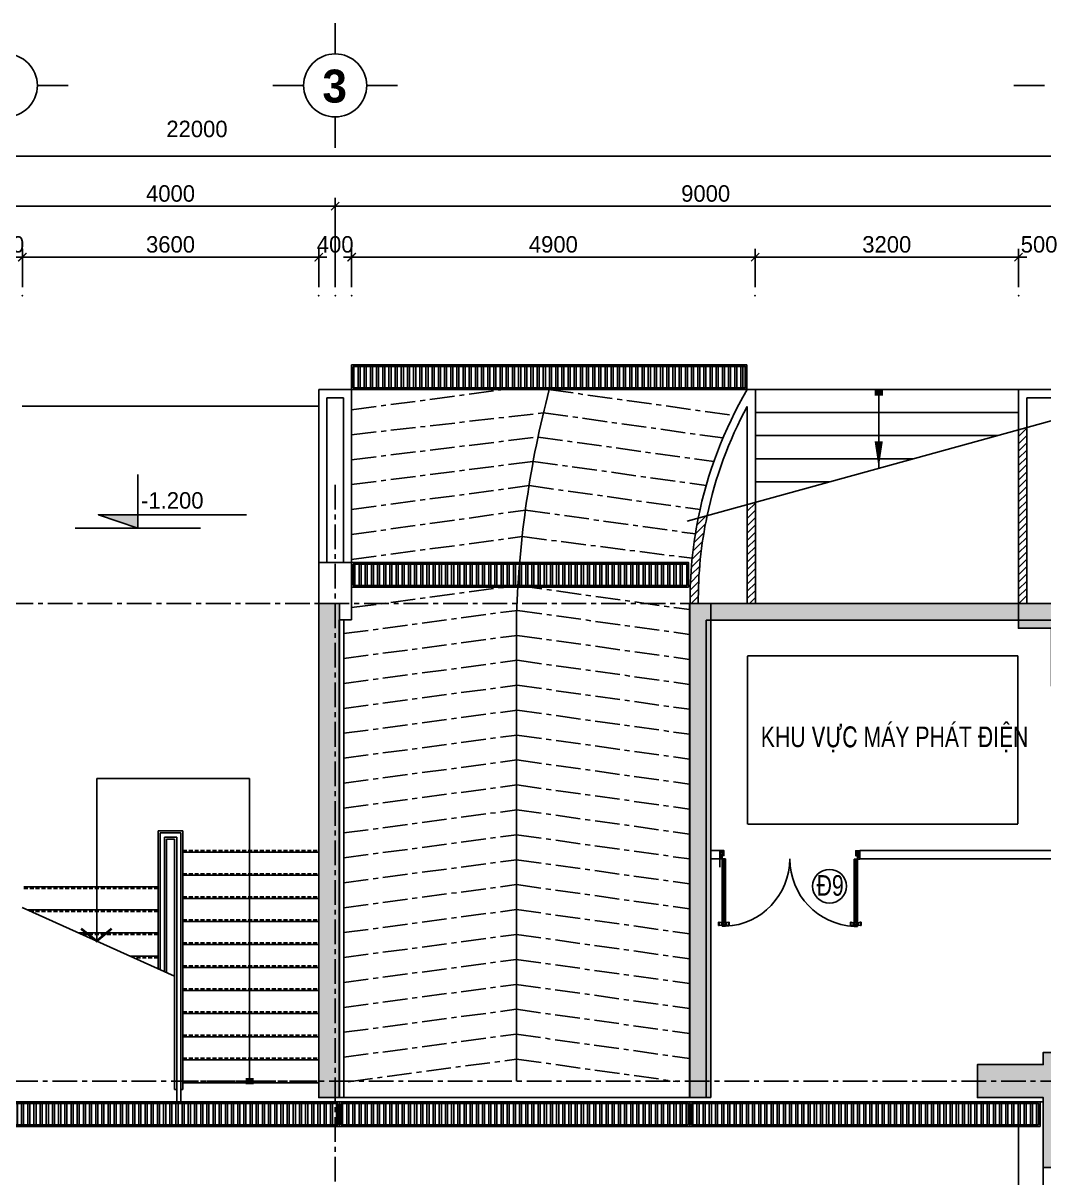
# Model space of a CAD drawing. Header units: inches. Extents: x -844707 to -690155, y -211546 to -175871.
# Drawn here: x -829822 to -817423, y -191567 to -177541 of the extents above; entities that cross this region are included whole.
import ezdxf

# ---------------------------------------------------------------- set-up
doc = ezdxf.new("R2010")
doc.units = ezdxf.units.IN
doc.header["$LTSCALE"] = 48
doc.header["$MEASUREMENT"] = 0
for name, pattern in [('CENTER', [2, 1.25, -0.25, 0.25, -0.25]), ('DASHED', [0.75, 0.5, -0.25]), ('HIDDEN2', [0.1875, 0.125, -0.0625])]:
    doc.linetypes.add(name, pattern=pattern)
for name, color, linetype in [('DWGSHARE.com-co-DWGSHARE.com', 72, 'Continuous'), ('DWGSHARE.com-COT-DWGSHARE.com', 2, 'Continuous'), ('DWGSHARE.com-CUA-DWGSHARE.com', 231, 'Continuous'), ('DWGSHARE.com-DIM-DWGSHARE.com', 251, 'Continuous'), ('DWGSHARE.com-duong-DWGSHARE.com', 160, 'Continuous'), ('DWGSHARE.com-HATCH-DWGSHARE.com', 8, 'Continuous'), ('DWGSHARE.com-LAYER1-DWGSHARE.com', 150, 'Continuous'), ('DWGSHARE.com-NET-DWGSHARE.com', 245, 'Continuous'), ('DWGSHARE.com-NETNH-DWGSHARE.com', 154, 'Continuous'), ('DWGSHARE.com-NETTHAY-DWGSHARE.com', 2, 'Continuous'), ('DWGSHARE.com-text-DWGSHARE.com', 3, 'Continuous'), ('DWGSHARE.com-TIM-DWGSHARE.com', 10, 'Continuous'), ('DWGSHARE.com-truc-DWGSHARE.com', 250, 'CENTER'), ('DWGSHARE.com-TUONG-DWGSHARE.com', 7, 'Continuous')]:
    doc.layers.add(name, color=color, linetype=linetype)
doc.layers.add('DWGSHARE.com-DefPoints-DWGSHARE.com', color=7, linetype='Continuous', plot=False)
doc.styles.add('AVO-B', font='')
doc.styles.add('KTEN', font='', dxfattribs={"width": 0.9})
doc.styles.get("Standard").update_dxf_attribs({"font": ''})
doc.styles.add('VNI-AVO', font='')
doc.styles.get('AVO-B').set_extended_font_data('VNI-Avo', bold=True)
doc.styles.get('KTEN').set_extended_font_data('VNI-Helve-Condense')
doc.styles.get('Standard').set_extended_font_data('VNI-Avo')
doc.styles.get('VNI-AVO').set_extended_font_data('VNI-Avo')
doc.dimstyles.new('tl1-100', dxfattribs={"dimtxt": 200, "dimasz": 100, "dimexe": 100, "dimexo": 100, "dimgap": 50, "dimtad": 1, "dimdec": 0, "dimzin": 0, "dimdsep": 46, "dimtxsty": 'VNI-AVO', "dimblk": 'ARCHTICK', "dimcen": 1, "dimdle": 100, "dimclrd": 256, "dimclre": 256, "dimclrt": 2, "dimadec": 0, "dimazin": 0, "dimtfac": 1, "dimtdec": 0, "dimtix": 1, "dimtofl": 0, "dimtmove": 2, "dimatfit": 3, "dimldrblk": 'ARCHTICK', "dimfxl": 1, "dimtolj": 2, "dimtzin": 0, "dimarcsym": 0})
pattern_1 = [(45, (1824.254, 243.67), (-44.194174, 44.194174), [])]

# ---------------------------------------------------------------- blocks, each defined once
blk = doc.blocks.new('_ArchTick')
at = {"color": 0, "linetype": 'ByBlock', "const_width": 0.15}
blk.add_lwpolyline([(-0.5, -0.5), (0.5, 0.5)], dxfattribs=at)
blk = doc.blocks.new('*D299')
at = {"layer": 'DWGSHARE.com-DefPoints-DWGSHARE.com', "color": 0, "transparency": 16777216}
for p in [(-826031, -179765), (-826031, -180850), (-817031, -180850)]:
    blk.add_point(p, dxfattribs=at)
at = {"layer": 'DWGSHARE.com-DIM-DWGSHARE.com', "lineweight": -2, "transparency": 16777216}
for p, q in [((-826031, -180750), (-826031, -179665)), ((-817031, -180750), (-817031, -179665)), ((-816931, -179765), (-826131, -179765))]:
    blk.add_line(p, q, dxfattribs=at)
at = {"layer": 'DWGSHARE.com-DIM-DWGSHARE.com', "lineweight": -2, "transparency": 16777216, "xscale": 100, "yscale": 100, "zscale": 100, "rotation": 180}
blk.add_blockref('_ArchTick', (-826031, -179765), dxfattribs=at)
at = {"layer": 'DWGSHARE.com-DIM-DWGSHARE.com', "lineweight": -2, "transparency": 16777216, "xscale": 100, "yscale": 100, "zscale": 100}
blk.add_blockref('_ArchTick', (-817031, -179765), dxfattribs=at)
at = {"layer": 'DWGSHARE.com-DIM-DWGSHARE.com', "color": 2, "transparency": 16777216, "insert": (-821531, -179612), "char_height": 200, "attachment_point": 5, "style": 'VNI-AVO'}
blk.add_mtext('\\A2;9000', dxfattribs=at)
blk = doc.blocks.new('*D300')
at = {"layer": 'DWGSHARE.com-DefPoints-DWGSHARE.com', "color": 0, "transparency": 16777216}
for p in [(-830031, -179765), (-830031, -180850), (-826031, -180850)]:
    blk.add_point(p, dxfattribs=at)
at = {"layer": 'DWGSHARE.com-DIM-DWGSHARE.com', "lineweight": -2, "transparency": 16777216}
for p, q in [((-830031, -180750), (-830031, -179665)), ((-826031, -180750), (-826031, -179665)), ((-825931, -179765), (-830131, -179765))]:
    blk.add_line(p, q, dxfattribs=at)
at = {"layer": 'DWGSHARE.com-DIM-DWGSHARE.com', "lineweight": -2, "transparency": 16777216, "xscale": 100, "yscale": 100, "zscale": 100, "rotation": 180}
blk.add_blockref('_ArchTick', (-830031, -179765), dxfattribs=at)
at = {"layer": 'DWGSHARE.com-DIM-DWGSHARE.com', "lineweight": -2, "transparency": 16777216, "xscale": 100, "yscale": 100, "zscale": 100}
blk.add_blockref('_ArchTick', (-826031, -179765), dxfattribs=at)
at = {"layer": 'DWGSHARE.com-DIM-DWGSHARE.com', "color": 2, "transparency": 16777216, "insert": (-828031, -179612), "char_height": 200, "attachment_point": 5, "style": 'VNI-AVO'}
blk.add_mtext('\\A2;4000', dxfattribs=at)
blk = doc.blocks.new('*D302')
at = {"layer": 'DWGSHARE.com-DefPoints-DWGSHARE.com', "color": 0, "transparency": 16777216}
for p in [(-839031, -179156), (-839031, -180850), (-817031, -180850)]:
    blk.add_point(p, dxfattribs=at)
at = {"layer": 'DWGSHARE.com-DIM-DWGSHARE.com', "lineweight": -2, "transparency": 16777216}
for p, q in [((-839031, -180750), (-839031, -179056)), ((-817031, -180750), (-817031, -179056)), ((-816931, -179156), (-839131, -179156))]:
    blk.add_line(p, q, dxfattribs=at)
at = {"layer": 'DWGSHARE.com-DIM-DWGSHARE.com', "lineweight": -2, "transparency": 16777216, "xscale": 100, "yscale": 100, "zscale": 100, "rotation": 180}
blk.add_blockref('_ArchTick', (-839031, -179156), dxfattribs=at)
at = {"layer": 'DWGSHARE.com-DIM-DWGSHARE.com', "lineweight": -2, "transparency": 16777216, "xscale": 100, "yscale": 100, "zscale": 100}
blk.add_blockref('_ArchTick', (-817031, -179156), dxfattribs=at)
at = {"layer": 'DWGSHARE.com-DIM-DWGSHARE.com', "color": 2, "transparency": 16777216, "insert": (-827710, -178828), "char_height": 200, "attachment_point": 5, "style": 'VNI-AVO'}
blk.add_mtext('\\A2;22000', dxfattribs=at)
blk = doc.blocks.new('*D306')
at = {"layer": 'DWGSHARE.com-DefPoints-DWGSHARE.com', "color": 0, "transparency": 16777216}
for p in [(-829831, -180384), (-830231, -180850), (-829831, -180850)]:
    blk.add_point(p, dxfattribs=at)
at = {"layer": 'DWGSHARE.com-DIM-DWGSHARE.com', "lineweight": -2, "transparency": 16777216}
for p, q in [((-830231, -180750), (-830231, -180284)), ((-829831, -180750), (-829831, -180284)), ((-830231, -180384), (-830331, -180384)), ((-829831, -180384), (-829731, -180384))]:
    blk.add_line(p, q, dxfattribs=at)
at = {"layer": 'DWGSHARE.com-DIM-DWGSHARE.com', "lineweight": -2, "transparency": 16777216, "xscale": 100, "yscale": 100, "zscale": 100}
blk.add_blockref('_ArchTick', (-830231, -180384), dxfattribs=at)
at = {"layer": 'DWGSHARE.com-DIM-DWGSHARE.com', "lineweight": -2, "transparency": 16777216, "xscale": 100, "yscale": 100, "zscale": 100, "rotation": 180}
blk.add_blockref('_ArchTick', (-829831, -180384), dxfattribs=at)
at = {"layer": 'DWGSHARE.com-DIM-DWGSHARE.com', "color": 2, "transparency": 16777216, "insert": (-830031, -180230), "char_height": 200, "attachment_point": 5, "style": 'VNI-AVO'}
blk.add_mtext('\\A2;400', dxfattribs=at)
blk = doc.blocks.new('*D307')
at = {"layer": 'DWGSHARE.com-DefPoints-DWGSHARE.com', "color": 0, "transparency": 16777216}
for p in [(-826231, -180384), (-829831, -180850), (-826231, -180850)]:
    blk.add_point(p, dxfattribs=at)
at = {"layer": 'DWGSHARE.com-DIM-DWGSHARE.com', "lineweight": -2, "transparency": 16777216}
for p, q in [((-829831, -180750), (-829831, -180284)), ((-826231, -180750), (-826231, -180284)), ((-829931, -180384), (-826131, -180384))]:
    blk.add_line(p, q, dxfattribs=at)
at = {"layer": 'DWGSHARE.com-DIM-DWGSHARE.com', "lineweight": -2, "transparency": 16777216, "xscale": 100, "yscale": 100, "zscale": 100, "rotation": 180}
blk.add_blockref('_ArchTick', (-829831, -180384), dxfattribs=at)
at = {"layer": 'DWGSHARE.com-DIM-DWGSHARE.com', "lineweight": -2, "transparency": 16777216, "xscale": 100, "yscale": 100, "zscale": 100}
blk.add_blockref('_ArchTick', (-826231, -180384), dxfattribs=at)
at = {"layer": 'DWGSHARE.com-DIM-DWGSHARE.com', "color": 2, "transparency": 16777216, "insert": (-828031, -180230), "char_height": 200, "attachment_point": 5, "style": 'VNI-AVO'}
blk.add_mtext('\\A2;3600', dxfattribs=at)
blk = doc.blocks.new('*D308')
at = {"layer": 'DWGSHARE.com-DefPoints-DWGSHARE.com', "color": 0, "transparency": 16777216}
for p in [(-825831, -180384), (-826231, -180850), (-825831, -180850)]:
    blk.add_point(p, dxfattribs=at)
at = {"layer": 'DWGSHARE.com-DIM-DWGSHARE.com', "lineweight": -2, "transparency": 16777216}
for p, q in [((-826231, -180750), (-826231, -180284)), ((-825831, -180750), (-825831, -180284)), ((-826231, -180384), (-826331, -180384)), ((-825831, -180384), (-825731, -180384))]:
    blk.add_line(p, q, dxfattribs=at)
at = {"layer": 'DWGSHARE.com-DIM-DWGSHARE.com', "lineweight": -2, "transparency": 16777216, "xscale": 100, "yscale": 100, "zscale": 100}
blk.add_blockref('_ArchTick', (-826231, -180384), dxfattribs=at)
at = {"layer": 'DWGSHARE.com-DIM-DWGSHARE.com', "lineweight": -2, "transparency": 16777216, "xscale": 100, "yscale": 100, "zscale": 100, "rotation": 180}
blk.add_blockref('_ArchTick', (-825831, -180384), dxfattribs=at)
at = {"layer": 'DWGSHARE.com-DIM-DWGSHARE.com', "color": 2, "transparency": 16777216, "insert": (-826031, -180230), "char_height": 200, "attachment_point": 5, "style": 'VNI-AVO'}
blk.add_mtext('\\A2;400', dxfattribs=at)
blk = doc.blocks.new('*D309')
at = {"layer": 'DWGSHARE.com-DefPoints-DWGSHARE.com', "color": 0, "transparency": 16777216}
for p in [(-820931, -180384), (-825831, -180850), (-820931, -180850)]:
    blk.add_point(p, dxfattribs=at)
at = {"layer": 'DWGSHARE.com-DIM-DWGSHARE.com', "lineweight": -2, "transparency": 16777216}
for p, q in [((-825831, -180750), (-825831, -180284)), ((-820931, -180750), (-820931, -180284)), ((-825931, -180384), (-820831, -180384))]:
    blk.add_line(p, q, dxfattribs=at)
at = {"layer": 'DWGSHARE.com-DIM-DWGSHARE.com', "lineweight": -2, "transparency": 16777216, "xscale": 100, "yscale": 100, "zscale": 100, "rotation": 180}
blk.add_blockref('_ArchTick', (-825831, -180384), dxfattribs=at)
at = {"layer": 'DWGSHARE.com-DIM-DWGSHARE.com', "lineweight": -2, "transparency": 16777216, "xscale": 100, "yscale": 100, "zscale": 100}
blk.add_blockref('_ArchTick', (-820931, -180384), dxfattribs=at)
at = {"layer": 'DWGSHARE.com-DIM-DWGSHARE.com', "color": 2, "transparency": 16777216, "insert": (-823381, -180230), "char_height": 200, "attachment_point": 5, "style": 'VNI-AVO'}
blk.add_mtext('\\A2;4900', dxfattribs=at)
blk = doc.blocks.new('*D311')
at = {"layer": 'DWGSHARE.com-DefPoints-DWGSHARE.com', "color": 0, "transparency": 16777216}
for p in [(-820931, -180384), (-820931, -180850), (-817731, -180850)]:
    blk.add_point(p, dxfattribs=at)
at = {"layer": 'DWGSHARE.com-DIM-DWGSHARE.com', "lineweight": -2, "transparency": 16777216}
for p, q in [((-820931, -180750), (-820931, -180284)), ((-817731, -180750), (-817731, -180284)), ((-817631, -180384), (-821031, -180384))]:
    blk.add_line(p, q, dxfattribs=at)
at = {"layer": 'DWGSHARE.com-DIM-DWGSHARE.com', "lineweight": -2, "transparency": 16777216, "xscale": 100, "yscale": 100, "zscale": 100, "rotation": 180}
blk.add_blockref('_ArchTick', (-820931, -180384), dxfattribs=at)
at = {"layer": 'DWGSHARE.com-DIM-DWGSHARE.com', "lineweight": -2, "transparency": 16777216, "xscale": 100, "yscale": 100, "zscale": 100}
blk.add_blockref('_ArchTick', (-817731, -180384), dxfattribs=at)
at = {"layer": 'DWGSHARE.com-DIM-DWGSHARE.com', "color": 2, "transparency": 16777216, "insert": (-819331, -180230), "char_height": 200, "attachment_point": 5, "style": 'VNI-AVO'}
blk.add_mtext('\\A2;3200', dxfattribs=at)
blk = doc.blocks.new('*D315')
at = {"layer": 'DWGSHARE.com-DefPoints-DWGSHARE.com', "color": 0, "transparency": 16777216}
for p in [(-817731, -180384), (-817731, -180850), (-817231, -180850)]:
    blk.add_point(p, dxfattribs=at)
at = {"layer": 'DWGSHARE.com-DIM-DWGSHARE.com', "lineweight": -2, "transparency": 16777216}
for p, q in [((-817731, -180750), (-817731, -180284)), ((-817231, -180750), (-817231, -180284)), ((-817731, -180384), (-817831, -180384)), ((-817231, -180384), (-817131, -180384))]:
    blk.add_line(p, q, dxfattribs=at)
at = {"layer": 'DWGSHARE.com-DIM-DWGSHARE.com', "lineweight": -2, "transparency": 16777216, "xscale": 100, "yscale": 100, "zscale": 100}
blk.add_blockref('_ArchTick', (-817731, -180384), dxfattribs=at)
at = {"layer": 'DWGSHARE.com-DIM-DWGSHARE.com', "lineweight": -2, "transparency": 16777216, "xscale": 100, "yscale": 100, "zscale": 100, "rotation": 180}
blk.add_blockref('_ArchTick', (-817231, -180384), dxfattribs=at)
at = {"layer": 'DWGSHARE.com-DIM-DWGSHARE.com', "color": 2, "transparency": 16777216, "insert": (-817481, -180230), "char_height": 200, "attachment_point": 5, "style": 'VNI-AVO'}
blk.add_mtext('\\A2;500', dxfattribs=at)

msp = doc.modelspace()

# ---------------------------------------------------------------- hatches: boundary and pattern name
at = {"layer": 'DWGSHARE.com-COT-DWGSHARE.com'}
for points in [[(-825978.1, -190592.2), (-826231.3, -190592.2), (-826231.3, -184591.6), (-825977.9, -184591.6)], [(-821470.2, -190592.2), (-821723.4, -190592.2), (-821723.5, -184591.6), (-821470.1, -184591.6)], [(-817731.2, -184591.8), (-817031.2, -184591.8), (-817031.2, -185591.8), (-817331.2, -185591.8), (-817331.2, -184891.8), (-817731.2, -184891.8)], [(-817430.9, -191442), (-817030.9, -191442), (-817030.9, -190592), (-817030.9, -190042.1), (-817430.9, -190042.1), (-817430.9, -190191.7), (-818231.1, -190191.7), (-818231.1, -190592.4), (-817430.9, -190592.4)]]:
    msp.add_hatch(color=256, dxfattribs=at).paths.add_polyline_path(points)
at = {"layer": 'DWGSHARE.com-DIM-DWGSHARE.com'}
msp.add_hatch(color=256, dxfattribs=at).paths.add_polyline_path([(-817731.2, -184591.8), (-821470.1, -184591.8), (-821470.1, -184791.7), (-817731.2, -184791.7)])
at = {"layer": 'DWGSHARE.com-HATCH-DWGSHARE.com'}
h = msp.add_hatch(dxfattribs=at)
h.set_pattern_fill('ANSI32', color=256, scale=200, angle=45, style=0)
h.set_pattern_definition([(90, (-778652.96, -384162.474), (-75, 1e-14), []), (90, (-778627.96, -384137.474), (-75, 1e-14), [])])
h.paths.add_polyline_path([(-821051, -181711.9), (-825810.9, -181711.8), (-825810.9, -181971.8), (-821051, -181971.9)])
h = msp.add_hatch(dxfattribs=at)
h.set_pattern_fill('ANSI31', color=256, scale=500, style=0)
h.set_pattern_definition(pattern_1)
h.paths.add_polyline_path([(-817631.2, -182452.9), (-817731.2, -182480.5), (-817731.2, -184591.7), (-817631.2, -184591.7)])
h.paths.add_polyline_path([(-817231.2, -182342.6), (-817331.2, -182370.2), (-817331.2, -184591.7), (-817231.2, -184591.7)])
h = msp.add_hatch(dxfattribs=at)
h.set_pattern_fill('ANSI31', color=256, scale=500, style=0)
h.set_pattern_definition(pattern_1)
h.paths.add_polyline_path([(-821513.1, -183523.6), (-821621.4, -183553.4, 0.0515965), (-821720.8, -184591.6), (-821620.8, -184591.6, -0.054191)])
h.paths.add_polyline_path([(-820926, -183361.6), (-821026, -183389.2), (-821026, -184591.7), (-820926, -184591.7)])
h = msp.add_hatch(dxfattribs=at)
h.set_pattern_fill('ANSI32', color=256, scale=200, angle=45, style=0)
h.set_pattern_definition([(90, (-737991.33, -377624.51), (-75, 1e-14), []), (90, (-737966.33, -377599.51), (-75, 1e-14), [])])
h.paths.add_polyline_path([(-821778.5, -184111.9), (-825811, -184111.8), (-825811, -184371.8), (-821778.5, -184371.9)])
h = msp.add_hatch(dxfattribs=at)
h.set_pattern_fill('ANSI32', color=256, scale=200, angle=45, style=0)
h.set_pattern_definition([(90, (-913964.88, -384174.84), (75, 1e-14), []), (90, (-913989.88, -384149.84), (75, 1e-14), [])])
h.paths.add_polyline_path([(-825998.1, -190662.2), (-830212.7, -190662.2), (-830212.7, -190922.2), (-825998.1, -190922.2)])
h = msp.add_hatch(dxfattribs=at)
h.set_pattern_fill('ANSI32', color=256, scale=200, angle=45, style=0)
h.set_pattern_definition([(90, (-737991.23, -384174.84), (-75, 1e-14), []), (90, (-737966.23, -384149.84), (-75, 1e-14), [])])
h.paths.add_polyline_path([(-821743.4, -190662.2), (-825958.1, -190662.2), (-825958.1, -190922.2), (-821743.4, -190922.2)])
h = msp.add_hatch(dxfattribs=at)
h.set_pattern_fill('ANSI32', color=256, scale=200, angle=45, style=0)
h.set_pattern_definition([(90, (-733736.62, -384174.84), (-75, 1e-14), []), (90, (-733711.62, -384149.84), (-75, 1e-14), [])])
h.paths.add_polyline_path([(-817488.8, -190922.2), (-817488.8, -190662.2), (-821703.4, -190662.2), (-821703.4, -190922.2)])
at = {"layer": 'DWGSHARE.com-LAYER1-DWGSHARE.com'}
msp.add_hatch(color=1, dxfattribs=at).paths.add_polyline_path([(-828428.6, -183511.9), (-828906.8, -183511.9), (-828428.6, -183675.3)])

# ---------------------------------------------------------------- linework, layer by layer
at = {"color": 1}
for p, q in [((-821328.7, -187691.9), (-821358.7, -187591.9)), ((-821358.7, -187591.9), (-821308.7, -187632.6)), ((-819658.7, -187593.9), (-819708.7, -187634.6)), ((-819688.7, -187693.9), (-819658.7, -187593.9)), ((-821328.7, -187691.9), (-821288.7, -187734.4)), ((-821328.7, -187691.9), (-821304.5, -187751.9)), ((-819688.7, -187693.9), (-819728.7, -187736.4)), ((-819688.7, -187693.9), (-819712.8, -187753.9)), ((-821373.7, -188460.7), (-821373.7, -188500.7)), ((-821368.7, -188460.7), (-821373.7, -188460.7)), ((-821368.7, -188500.7), (-821373.7, -188500.7)), ((-821338.7, -188465.7), (-821368.7, -188460.7)), ((-821368.7, -188460.7), (-821368.7, -188500.7)), ((-821338.7, -188495.7), (-821368.7, -188500.7)), ((-821338.7, -188465.7), (-821338.7, -188495.7)), ((-821328.7, -188470.7), (-821338.7, -188470.7)), ((-821328.7, -188490.7), (-821338.7, -188490.7)), ((-821328.7, -188450.7), (-821304.5, -188510.7)), ((-821328.7, -188450.7), (-821288.7, -188473.2)), ((-821288.7, -188470.7), (-821278.7, -188470.7)), ((-821288.7, -188490.7), (-821278.7, -188490.7)), ((-821278.7, -188465.7), (-821248.7, -188460.7)), ((-821278.7, -188465.7), (-821278.7, -188495.7)), ((-821278.7, -188495.7), (-821248.7, -188500.7)), ((-821248.7, -188460.7), (-821243.7, -188460.7)), ((-821248.7, -188460.7), (-821248.7, -188500.7)), ((-821248.7, -188500.7), (-821243.7, -188500.7)), ((-821243.7, -188460.7), (-821243.7, -188500.7)), ((-819773.7, -188462.7), (-819773.7, -188502.7)), ((-819768.7, -188462.7), (-819773.7, -188462.7)), ((-819768.7, -188502.7), (-819773.7, -188502.7)), ((-819768.7, -188462.7), (-819768.7, -188502.7)), ((-819738.7, -188467.7), (-819768.7, -188462.7)), ((-819738.7, -188497.7), (-819768.7, -188502.7)), ((-819738.7, -188467.7), (-819738.7, -188497.7)), ((-819728.7, -188472.7), (-819738.7, -188472.7)), ((-819728.7, -188492.7), (-819738.7, -188492.7)), ((-819688.7, -188452.7), (-819728.7, -188475.2)), ((-819688.7, -188452.7), (-819712.8, -188512.7)), ((-819688.7, -188472.7), (-819678.7, -188472.7)), ((-819688.7, -188492.7), (-819678.7, -188492.7)), ((-819678.7, -188467.7), (-819648.7, -188462.7)), ((-819678.7, -188467.7), (-819678.7, -188497.7)), ((-819678.7, -188497.7), (-819648.7, -188502.7)), ((-819648.7, -188462.7), (-819648.7, -188502.7)), ((-819648.7, -188462.7), (-819643.7, -188462.7)), ((-819648.7, -188502.7), (-819643.7, -188502.7)), ((-819643.7, -188462.7), (-819643.7, -188502.7))]:
    msp.add_line(p, q, dxfattribs=at)
at = {"color": 3}
for p, q in [((-821328.7, -187751.9), (-821328.7, -187691.9)), ((-821328.7, -187691.9), (-821288.7, -187691.9)), ((-821328.7, -187751.9), (-821288.7, -187751.9)), ((-821288.7, -187751.9), (-821288.7, -187691.9)), ((-819688.7, -187693.9), (-819728.7, -187693.9)), ((-819728.7, -187753.9), (-819728.7, -187693.9)), ((-819688.7, -187753.9), (-819728.7, -187753.9)), ((-819688.7, -187753.9), (-819688.7, -187693.9)), ((-821328.7, -188450.7), (-821328.7, -188510.7)), ((-821328.7, -188450.7), (-821288.7, -188450.7)), ((-821288.7, -188450.7), (-821288.7, -188510.7)), ((-819688.7, -188452.7), (-819728.7, -188452.7)), ((-819728.7, -188452.7), (-819728.7, -188512.7)), ((-819688.7, -188452.7), (-819688.7, -188512.7)), ((-821328.7, -188510.7), (-821288.7, -188510.7)), ((-819688.7, -188512.7), (-819728.7, -188512.7))]:
    msp.add_line(p, q, dxfattribs=at)
for points in [[(-821328.7, -187651.9), (-821328.7, -187691.9), (-821358.7, -187691.9), (-821358.7, -187591.9), (-821308.7, -187591.9), (-821308.7, -187651.9)], [(-819688.7, -187653.9), (-819688.7, -187693.9), (-819658.7, -187693.9), (-819658.7, -187593.9), (-819708.7, -187593.9), (-819708.7, -187653.9)]]:
    msp.add_lwpolyline(points, close=True, dxfattribs=at)
at = {"color": 1}
for centre, radius, start, end in [((-821371.4, -187596.3), 41, 288.04279, 6.13883), ((-821412.4, -187599.6), 96.3, 303.9098, 4.60784), ((-819605, -187601.6), 96.3, 175.39216, 236.0902), ((-819646, -187598.3), 41, 173.86117, 251.95721), ((-821334.6, -187692.7), 39.4, 278.6295, 1.1418), ((-821308.7, -187713.3), 34.3, 234.24334, 305.67284), ((-821328.7, -187691.9), 820, 272.79603, 0), ((-819688.7, -187693.9), 820, 180, 267.20397), ((-819708.7, -187715.3), 34.3, 234.32716, 305.75666), ((-819682.8, -187694.7), 39.4, 178.8582, 261.3705), ((-821319.3, -188448.2), 24.2, 247.10631, 353.95818), ((-821324.6, -188458.1), 42, 264.37312, 328.6899), ((-819692.8, -188460.1), 42, 211.3101, 275.62688), ((-819698.1, -188450.1), 24.2, 186.04182, 292.89369)]:
    msp.add_arc(centre, radius, start, end, dxfattribs=at)
at = {"layer": 'DWGSHARE.com-co-DWGSHARE.com'}
msp.add_line((-826231.4, -190591.8), (-821526.8, -190591.8), dxfattribs=at)
at = {"layer": 'DWGSHARE.com-COT-DWGSHARE.com'}
for points in [[(-825978.1, -190592.2), (-826231.3, -190592.2), (-826231.3, -184591.6), (-825977.9, -184591.6)], [(-821470.2, -190592.2), (-821723.4, -190592.2), (-821723.5, -184591.6), (-821470.1, -184591.6)], [(-817731.2, -184591.8), (-817031.2, -184591.8), (-817031.2, -185591.8), (-817331.2, -185591.8), (-817331.2, -184891.8), (-817731.2, -184891.8)], [(-817430.9, -191442), (-817030.9, -191442), (-817030.9, -190592), (-817030.9, -190042.1), (-817430.9, -190042.1), (-817430.9, -190191.7), (-818231.1, -190191.7), (-818231.1, -190592.4), (-817430.9, -190592.4)]]:
    msp.add_lwpolyline(points, close=True, dxfattribs=at)
at = {"layer": 'DWGSHARE.com-CUA-DWGSHARE.com'}
for p, q in [((-821328.7, -187751.9), (-821328.7, -188450.7)), ((-821308.7, -187751.9), (-821308.7, -188450.7)), ((-821298.7, -187751.9), (-821298.7, -188450.7)), ((-821288.7, -187751.9), (-821288.7, -188450.7)), ((-819728.7, -187753.9), (-819728.7, -188452.7)), ((-819718.7, -187753.9), (-819718.7, -188452.7)), ((-819708.7, -187753.9), (-819708.7, -188452.7)), ((-819688.7, -187753.9), (-819688.7, -188452.7))]:
    msp.add_line(p, q, dxfattribs=at)
msp.add_circle((-820026.8, -188024.5), 204.8, dxfattribs=at)
at = {"layer": 'DWGSHARE.com-DIM-DWGSHARE.com'}
for p, q in [((-826031.2, -177541.2), (-826031.2, -177915.2)), ((-829274.2, -178298.2), (-829648.2, -178298.2)), ((-826788.2, -178298.2), (-826414.2, -178298.2)), ((-825274.2, -178298.2), (-825648.2, -178298.2)), ((-817788.2, -178298.2), (-817414.2, -178298.2)), ((-826031.2, -179055.2), (-826031.2, -178681.2)), ((-829831.5, -188282.6), (-827981.2, -189117))]:
    msp.add_line(p, q, dxfattribs=at)
for centre in [(-830031.2, -178298.2), (-826031.2, -178298.2)]:
    msp.add_circle(centre, 383, dxfattribs=at)
at = {"layer": 'DWGSHARE.com-duong-DWGSHARE.com', "const_width": 100}
for points in [[(-819429, -181991.9), (-819429, -182065.3)], [(-827070.2, -190428.6), (-827070.2, -190355.2)]]:
    msp.add_lwpolyline(points, dxfattribs=at)
at = {"layer": 'DWGSHARE.com-duong-DWGSHARE.com'}
msp.add_lwpolyline([(-819429, -182948.8, 0, 100, 0), (-819429, -182620.6, 100, 100, 0)], format="xyseb", dxfattribs=at)
at = {"layer": 'DWGSHARE.com-HATCH-DWGSHARE.com'}
for p, q in [((-821753.8, -183590), (-816846.4, -182236.5)), ((-823826.8, -190391.9), (-823826.8, -184722.5))]:
    msp.add_line(p, q, dxfattribs=at)
at = {"layer": 'DWGSHARE.com-HATCH-DWGSHARE.com', "color": 1, "const_width": 30}
msp.add_lwpolyline([(-829117.5, -188540), (-828927.6, -188690.2), (-828746.1, -188540)], dxfattribs=at)
at = {"layer": 'DWGSHARE.com-HATCH-DWGSHARE.com'}
msp.add_arc((-811477.8, -185118.8), 12355.4, 165.33991, 178.16189, dxfattribs=at)
at = {"layer": 'DWGSHARE.com-LAYER1-DWGSHARE.com', "color": 1}
msp.add_line((-827666.8, -183675.3), (-829190.4, -183675.3), dxfattribs=at)
at = {"layer": 'DWGSHARE.com-LAYER1-DWGSHARE.com'}
for p, q in [((-827906.2, -187376.9), (-828156.2, -187376.9)), ((-828156.2, -187376.9), (-828156.2, -189038.1)), ((-827906.2, -190641.9), (-827906.2, -187376.9)), ((-827956.2, -187426.9), (-828106.2, -187426.9)), ((-828106.2, -187426.9), (-828106.2, -189060.7)), ((-827956.2, -190641.9), (-827956.2, -187426.9)), ((-827956.2, -190641.9), (-827906.2, -190641.9))]:
    msp.add_line(p, q, dxfattribs=at)
at = {"layer": 'DWGSHARE.com-LAYER1-DWGSHARE.com', "color": 1}
msp.add_lwpolyline([(-827108.8, -183511.9), (-828906.8, -183511.9), (-828428.6, -183675.3), (-828428.6, -183022.1)], dxfattribs=at)
at = {"layer": 'DWGSHARE.com-LAYER1-DWGSHARE.com'}
for points in [[(-817430.9, -197591.7), (-817430.9, -190642.2), (-826031.2, -190642.2), (-830231.2, -190642.2), (-830231.2, -184991.7), (-838631.2, -184991.7), (-838631.2, -186663.8), (-838631.2, -190092.1), (-837631, -190092.1), (-837631, -190792.4), (-838631.2, -190792.4), (-838631.2, -197591.7)], [(-817730.9, -197291.7), (-817730.9, -190942.2), (-826031.2, -190942.2), (-830531.2, -190942.2), (-830531.2, -185291.7), (-834231.2, -185291.7)]]:
    msp.add_lwpolyline(points, dxfattribs=at)
at = {"layer": 'DWGSHARE.com-NET-DWGSHARE.com'}
for p, q in [((-825831, -181991.9), (-826231.4, -181991.9)), ((-826231.4, -181991.9), (-826231.4, -184091.8)), ((-825831, -184091.8), (-825831, -181991.9)), ((-817726.2, -181991.9), (-821032, -181991.9)), ((-820926, -183361.6), (-820926, -181991.9)), ((-819429, -182009.9), (-819429, -182948.8)), ((-817731.2, -182480.5), (-817731.2, -181991.9)), ((-817731.2, -182480.5), (-817731.2, -181991.9)), ((-829831.1, -182191.9), (-826231, -182191.9)), ((-825931.3, -182091.9), (-826131.4, -182091.9)), ((-826131.4, -182091.9), (-826131.4, -184094.8)), ((-825931.3, -184094.8), (-825931.3, -182091.9)), ((-821026, -183389.2), (-821026, -182195.9)), ((-817331.2, -182091.9), (-817631.2, -182091.9)), ((-817631.2, -182452.9), (-817631.2, -182091.9)), ((-817731.2, -182271.9), (-820932, -182271.9)), ((-817989.8, -182551.9), (-820932, -182551.9)), ((-819005.1, -182831.9), (-820932, -182831.9)), ((-820020.3, -183111.9), (-820932, -183111.9)), ((-825926.8, -184788.9), (-825926.8, -190391.9)), ((-825926.8, -184788.9), (-825926.8, -190591.8)), ((-828181.2, -187351.9), (-828181.2, -189026.8)), ((-827881.2, -187351.9), (-828181.2, -187351.9)), ((-827881.2, -190491.9), (-827881.2, -187351.9)), ((-827981.2, -187451.9), (-828081.2, -187451.9)), ((-828081.2, -187451.9), (-828081.2, -189071.9)), ((-827981.2, -190491.9), (-827981.2, -187451.9)), ((-827881.2, -187611.9), (-826231, -187611.9)), ((-827881.2, -187891.9), (-826231, -187891.9)), ((-828181.2, -188032.3), (-829812.7, -188032.3)), ((-827881.2, -188171.9), (-826227.7, -188171.9)), ((-828181.2, -188312.3), (-829765.6, -188312.3)), ((-827881.2, -188451.9), (-826231, -188451.9)), ((-828181.2, -188592.3), (-829144.7, -188592.3)), ((-827881.2, -188731.9), (-826227.7, -188731.9)), ((-828181.2, -188872.3), (-828523.8, -188872.3)), ((-827881.2, -189011.9), (-826227.7, -189011.9)), ((-827881.2, -189291.9), (-826227.7, -189291.9)), ((-827881.2, -189571.9), (-826227.7, -189571.9)), ((-827881.2, -189851.9), (-826227.7, -189851.9)), ((-827881.2, -190131.9), (-826227.7, -190131.9)), ((-827881.2, -190411.9), (-826231.4, -190411.9)), ((-827981.2, -190491.9), (-827956.2, -190491.9)), ((-827906.2, -190491.9), (-827881.2, -190491.9)), ((-817430.9, -190642.2), (-830231.2, -190642.2)), ((-817430.9, -190642.2), (-817430.9, -197591.7))]:
    msp.add_line(p, q, dxfattribs=at)
at = {"layer": 'DWGSHARE.com-NET-DWGSHARE.com', "linetype": 'DASHED', "ltscale": 2}
for p, q in [((-827881.2, -187591.9), (-826231, -187591.9)), ((-827881.2, -187871.9), (-826231, -187871.9)), ((-828181.2, -188052.3), (-829812.7, -188052.3)), ((-827881.2, -188151.9), (-826227.7, -188151.9)), ((-828181.2, -188332.3), (-829721.2, -188332.3)), ((-827881.2, -188431.9), (-826231, -188431.9)), ((-828181.2, -188612.3), (-829100.4, -188612.3)), ((-827881.2, -188711.9), (-826227.7, -188711.9)), ((-828181.2, -188892.3), (-828479.5, -188892.3)), ((-827881.2, -188991.9), (-826227.7, -188991.9)), ((-827881.2, -189271.9), (-826227.7, -189271.9)), ((-827881.2, -189551.9), (-826227.7, -189551.9)), ((-827881.2, -189831.9), (-826227.7, -189831.9)), ((-827881.2, -190111.9), (-826227.7, -190111.9)), ((-827881.2, -190391.9), (-826231.4, -190391.9))]:
    msp.add_line(p, q, dxfattribs=at)
at = {"layer": 'DWGSHARE.com-NET-DWGSHARE.com'}
for points in [[(-825830.9, -181691.8), (-821031, -181691.9), (-821031, -181991.9), (-825830.9, -181991.8)], [(-825810.9, -181711.8), (-821051, -181711.9), (-821051, -181971.9), (-825810.9, -181971.8)], [(-825831, -184091.8), (-821739.6, -184091.9), (-821739.6, -184391.9), (-825831, -184391.8)], [(-825811, -184111.8), (-821759.6, -184111.9), (-821759.6, -184371.9), (-825811, -184371.8)], [(-825978.1, -190642.2), (-830232.7, -190642.2), (-830232.7, -190942.2), (-825978.1, -190942.2)], [(-825998.1, -190662.2), (-830212.7, -190662.2), (-830212.7, -190922.2), (-825998.1, -190922.2)], [(-825978.1, -190642.2), (-821723.4, -190642.2), (-821723.4, -190942.2), (-825978.1, -190942.2)], [(-825958.1, -190662.2), (-821743.4, -190662.2), (-821743.4, -190922.2), (-825958.1, -190922.2)], [(-821723.4, -190642.2), (-817468.8, -190642.2), (-817468.8, -190942.2), (-821723.4, -190942.2)], [(-821703.4, -190662.2), (-817488.8, -190662.2), (-817488.8, -190922.2), (-821703.4, -190922.2)]]:
    msp.add_lwpolyline(points, close=True, dxfattribs=at)
msp.add_lwpolyline([(-817731.2, -181991.9), (-817231.2, -181991.9), (-817231.2, -182342.6)], dxfattribs=at)
for radius, start, end in [(5066.6, 149.63621, 168.62204), (4966.6, 151.66721, 168.03787)]:
    msp.add_arc((-816654.3, -184553), radius, start, end, dxfattribs=at)
at = {"layer": 'DWGSHARE.com-NETNH-DWGSHARE.com'}
for p, q in [((-828927.6, -186717), (-827070.2, -186717)), ((-828927.6, -186717), (-828927.6, -188690.2)), ((-827070.2, -190411.9), (-827070.2, -186717))]:
    msp.add_line(p, q, dxfattribs=at)
at = {"layer": 'DWGSHARE.com-NETTHAY-DWGSHARE.com', "color": 8, "linetype": 'CENTER', "ltscale": 5}
for points in [[(-825831, -182239), (-823981.6, -181991.9)], [(-823438, -181991.9), (-821195.5, -182306.1)], [(-825831, -182541.7), (-823501.4, -182274.8), (-821321.1, -182580.3)], [(-825831, -182844.4), (-823567.1, -182568.5), (-821432.4, -182867.6)], [(-825831, -183147), (-823625.9, -182865), (-821525, -183157.5)], [(-825831, -183449.7), (-823676.7, -183158.8), (-821599.5, -183450)], [(-825831, -183752.4), (-823720.8, -183456), (-821656.1, -183745)], [(-825831, -184055), (-823760.3, -183778.3), (-821695.1, -184041.6)], [(-825831.9, -184057.8), (-825831, -184057.7)], [(-825831, -184640.7), (-823817.6, -184371.6), (-821726.8, -184664.5)], [(-825926.8, -184956.2), (-823818.5, -184674.4), (-821726.8, -184966.9)], [(-825926.8, -185258.8), (-823819.4, -184977.2), (-821726.8, -185269.9)], [(-825926.8, -185561.5), (-823820.4, -185280), (-821726.8, -185572.8)], [(-825926.8, -185864.2), (-823821.3, -185582.8), (-821726.8, -185875.7)], [(-825926.8, -186166.8), (-823822.2, -185885.6), (-821726.8, -186178.6)], [(-825926.8, -186469.5), (-823823.1, -186188.3), (-821726.8, -186481.5)], [(-825926.8, -186772.2), (-823824.1, -186491.1), (-821726.8, -186784.5)], [(-825926.8, -187074.8), (-823825, -186793.9), (-821726.8, -187087.4)], [(-825926.8, -187377.5), (-823825.9, -187096.7), (-821726.8, -187390.3)], [(-825926.8, -187680.2), (-823826.8, -187399.5), (-821726.8, -187693.2)], [(-825926.8, -187982.8), (-823827.8, -187702.3), (-821726.8, -187996.1)], [(-825926.8, -188285.5), (-823828.7, -188005.1), (-821726.8, -188299.1)], [(-825926.8, -188588.2), (-823829.6, -188307.9), (-821726.8, -188602)], [(-825926.8, -188890.8), (-823830.5, -188610.7), (-821726.8, -188904.9)], [(-825926.8, -189193.5), (-823831.4, -188913.5), (-821726.8, -189207.8)], [(-825926.8, -189496.2), (-823832.4, -189216.3), (-821726.8, -189510.7)], [(-825926.8, -189798.8), (-823833.3, -189519), (-821726.8, -189813.7)], [(-825926.8, -190101.5), (-823834.2, -189821.8), (-821726.8, -190116.6)], [(-825875.3, -190398.4), (-823826.8, -190124.6), (-821871.3, -190398.1)]]:
    msp.add_lwpolyline(points, dxfattribs=at)
at = {"layer": 'DWGSHARE.com-TIM-DWGSHARE.com', "linetype": 'HIDDEN2'}
msp.add_lwpolyline([(-821023.1, -185226.9), (-817738.6, -185226.9), (-817738.6, -187270.8), (-821023.1, -187270.8)], close=True, dxfattribs=at)
at = {"layer": 'DWGSHARE.com-truc-DWGSHARE.com', "ltscale": 5}
for p, q in [((-826031.2, -206009.5), (-826031.2, -183119.9)), ((-814820.5, -184591.8), (-841248.3, -184591.8)), ((-814763.4, -190392), (-841191.1, -190392))]:
    msp.add_line(p, q, dxfattribs=at)
at = {"layer": 'DWGSHARE.com-TUONG-DWGSHARE.com'}
for p, q in [((-817631.2, -184591.8), (-817631.2, -182452.9)), ((-817731.2, -184591.7), (-817731.2, -182480.5)), ((-817731.2, -184591.7), (-817731.2, -182480.5)), ((-821026, -184591.8), (-821026, -183389.2)), ((-820926, -184591.7), (-820926, -183361.6)), ((-826231.4, -185591.7), (-826231.4, -184091.8)), ((-825831, -184091.8), (-826231.4, -184091.8)), ((-826231.3, -185604.1), (-826231.3, -184091.2)), ((-825830.9, -184091.2), (-826231.3, -184091.2)), ((-825831, -184091.8), (-825831, -184788.9)), ((-826231, -184589.8), (-826231, -184589.5)), ((-826231, -184589.8), (-826231, -184589.5)), ((-826230.9, -184602.2), (-826230.9, -184601.8)), ((-821723.5, -184591.7), (-816830.9, -184591.7)), ((-825981.4, -184788.9), (-825831, -184788.9)), ((-825981.4, -190591.8), (-825981.4, -184788.9)), ((-825981.4, -184788.9), (-825831, -184788.9)), ((-821526.8, -190591.8), (-821526.8, -184791.7)), ((-821523.5, -184791.7), (-817231.2, -184791.7)), ((-826231.4, -190591.8), (-826231.4, -185391.7)), ((-821470.1, -187591.9), (-821358.7, -187591.9)), ((-821358.7, -187791.9), (-821358.7, -187591.9)), ((-819658.7, -187591.9), (-817231.2, -187591.9)), ((-819658.7, -187691.9), (-819658.7, -187593.9)), ((-819658.7, -187693.9), (-819658.7, -187593.9)), ((-821470.2, -187691.9), (-821358.7, -187691.9)), ((-819658.7, -187691.9), (-817231.2, -187691.9))]:
    msp.add_line(p, q, dxfattribs=at)
for points in [[(-817231.2, -182342.6), (-817231.2, -184591.7), (-817731.2, -184591.7)], [(-820371.5, -184591.7), (-821726.8, -184591.7), (-821726.8, -190591.8)]]:
    msp.add_lwpolyline(points, dxfattribs=at)
for radius, start, end in [(5066.6, 168.62204, 180.41499), (4966.6, 168.03787, 180.44789)]:
    msp.add_arc((-816654.3, -184553), radius, start, end, dxfattribs=at)

# ---------------------------------------------------------------- texts
at = {"layer": 'DWGSHARE.com-CUA-DWGSHARE.com', "style": 'KTEN', "width": 0.9}
for s, p in [('KHU VÖÏC MAÙY PHAÙT ÑIEÄN', (-820861.6, -186334.9)), ('Ñ9', (-820183.4, -188139.7))]:
    msp.add_text(s, height=250, dxfattribs=at).set_placement(p)
at = {"layer": 'DWGSHARE.com-text-DWGSHARE.com', "color": 3, "style": 'AVO-B'}
msp.add_text('3', height=400, dxfattribs=at).set_placement((-826186, -178505.9))
at = {"layer": 'DWGSHARE.com-text-DWGSHARE.com'}
msp.add_text('-1.200', height=200, dxfattribs=at).set_placement((-828388.5, -183438.5))

# ---------------------------------------------------------------- dimensions: what is measured, and where the dimension line sits
at = {"layer": 'DWGSHARE.com-DIM-DWGSHARE.com'}
dim = msp.add_linear_dim(base=(-839031.2, -179155.9), p1=(-817031.2, -180849.9), p2=(-839031.2, -180849.9), angle=180, dimstyle='tl1-100', dxfattribs=at)
dim.commit()
dim.dimension.update_dxf_attribs({"geometry": '*D302', "text_midpoint": (-827710.4, -178828.4), "dimtype": 160})
for base, p1, p2, picture, middle in [((-830031.2, -179765.3), (-826031.2, -180849.9), (-830031.2, -180849.9), '*D300', (-828031.2, -179611.8)), ((-826031.2, -179765.3), (-817031.2, -180849.9), (-826031.2, -180849.9), '*D299', (-821531.2, -179611.8))]:
    dim = msp.add_linear_dim(base=base, p1=p1, p2=p2, angle=180, dimstyle='tl1-100', override={"dimtmove": 1}, dxfattribs=at)
    dim.commit()
    dim.dimension.update_dxf_attribs({"geometry": picture, "text_midpoint": middle})
for base, p1, p2, picture, middle in [((-829831, -180384), (-830231.1, -180849.9), (-829831, -180849.9), '*D306', (-830031.1, -180230.5)), ((-826231, -180384), (-829831, -180849.9), (-826231, -180849.9), '*D307', (-828031, -180230.5)), ((-825831, -180384), (-826231, -180849.9), (-825831, -180849.9), '*D308', (-826031, -180230.5)), ((-820931, -180384), (-825831, -180849.9), (-820931, -180849.9), '*D309', (-823381, -180230.5))]:
    dim = msp.add_linear_dim(base=base, p1=p1, p2=p2, dimstyle='tl1-100', dxfattribs=at)
    dim.commit()
    dim.dimension.update_dxf_attribs({"geometry": picture, "text_midpoint": middle})
for base, p1, p2, picture, middle in [((-820931, -180384), (-817730.8, -180849.9), (-820931, -180849.9), '*D311', (-819330.9, -180230.5)), ((-817730.8, -180384), (-817230.6, -180849.9), (-817730.8, -180849.9), '*D315', (-817480.7, -180230.5))]:
    dim = msp.add_linear_dim(base=base, p1=p1, p2=p2, angle=180, dimstyle='tl1-100', dxfattribs=at)
    dim.commit()
    dim.dimension.update_dxf_attribs({"geometry": picture, "text_midpoint": middle})

doc.saveas('drawing.dxf')
